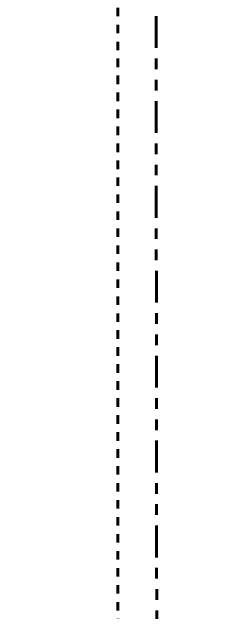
# Model space of a CAD drawing. Header units: inches. Extents: x -4169 to -1846, y 9706 to 12377.
# Drawn here: x -3833.41 to -3830.99, y 10450.66 to 10457.74 of the extents above; entities that cross this region are included whole.
import ezdxf

# ---------------------------------------------------------------- set-up
doc = ezdxf.new("R2010")
doc.units = ezdxf.units.IN
doc.header["$MEASUREMENT"] = 0
for name, pattern in [('Aligning Line 1_8_', [0.25, 0.125, -0.125]), ('Dash 1_16_', [0.125, 0.0625, -0.0625]), ('Double Dash 3_8_', [1, 0.375, -0.125, 0.125, -0.125, 0.125, -0.125])]:
    doc.linetypes.add(name, pattern=pattern)
for name, color, linetype, lineweight in [('0-1', 7, 'Continuous', 5), ('0-3', 147, 'Aligning Line 1_8_', 9), ('C-PROP-LINE-1', 50, 'Double Dash 3_8_', 60), ('C-PROP-LINE-2', 91, 'Dash 1_16_', 60)]:
    doc.layers.add(name, color=color, linetype=linetype, lineweight=lineweight)

# ---------------------------------------------------------------- blocks, each defined once
blk = doc.blocks.new('Family - ___-1878392-ENLARGED RCP - 3RD FLOOR PLAN')
at = {"layer": 'C-PROP-LINE-1'}
blk.add_line((-3833.4105, 12088.6895), (-3830.9943, 9768.0809), dxfattribs=at)
blk = doc.blocks.new('CTR - 1st Phase - Shell_rvt-1-ENLARGED RCP - 3RD FLOOR PLAN')
at = {"layer": '0-3'}
blk.add_blockref('Family - ___-1878392-ENLARGED RCP - 3RD FLOOR PLAN', (0, 0), dxfattribs=at)
blk = doc.blocks.new('Family - ___-1870574-ENLARGED RCP - 3RD FLOOR PLAN')
at = {"layer": 'C-PROP-LINE-2'}
blk.add_line((-3832.162, 10010.0894), (-3832.162, 12088.5894), dxfattribs=at)

msp = doc.modelspace()

# ---------------------------------------------------------------- block references
at = {"layer": '0-1'}
msp.add_blockref('CTR - 1st Phase - Shell_rvt-1-ENLARGED RCP - 3RD FLOOR PLAN', (0, 0), dxfattribs=at)
at = {"layer": 'C-PROP-LINE-2'}
msp.add_blockref('Family - ___-1870574-ENLARGED RCP - 3RD FLOOR PLAN', (0, 0), dxfattribs=at)

doc.saveas('drawing.dxf')
